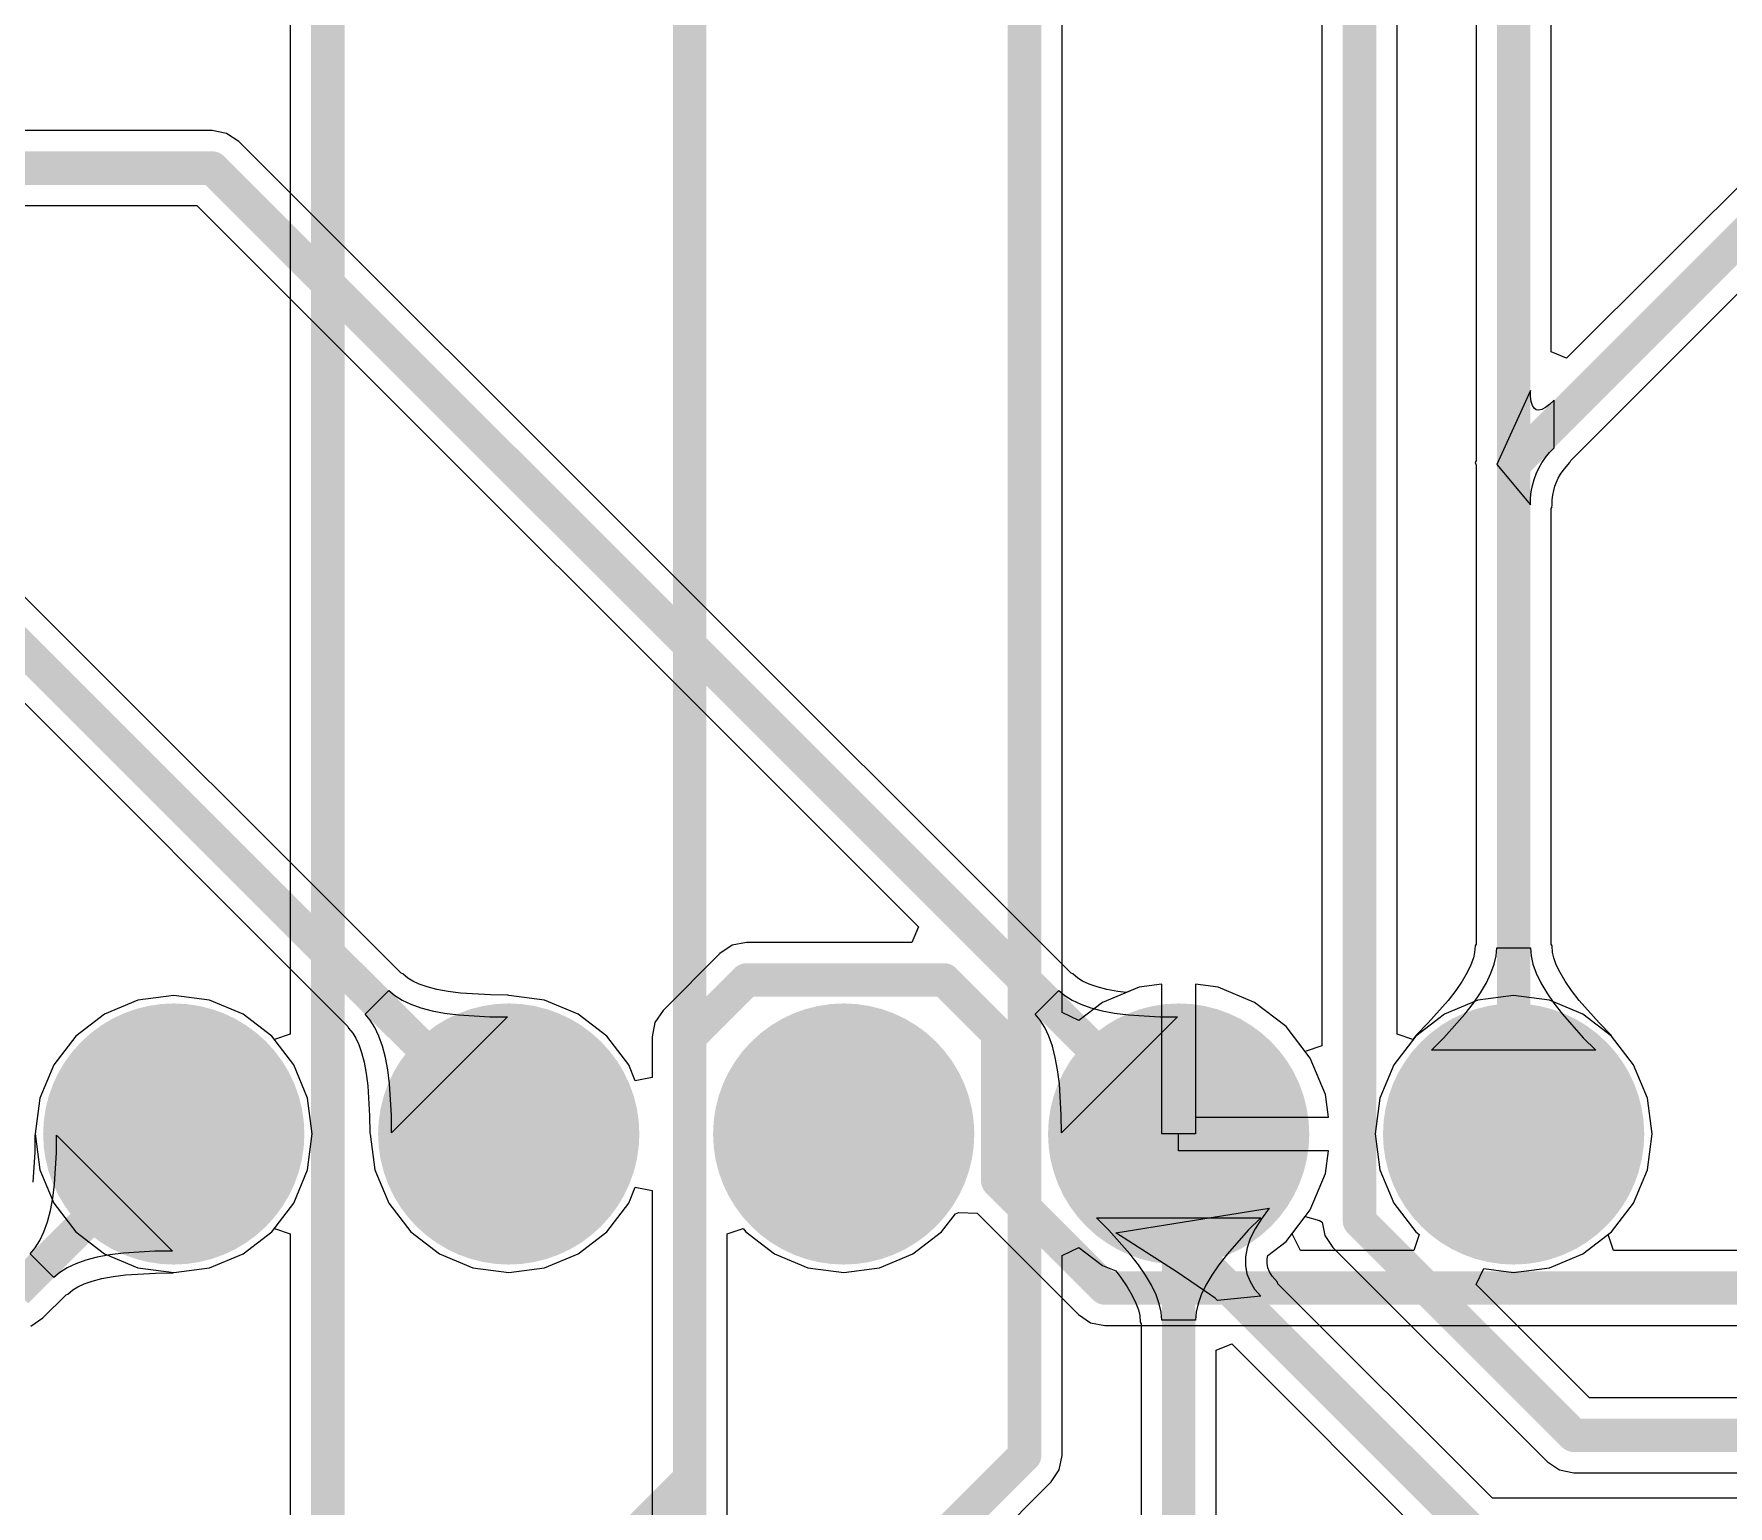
# Model space of a CAD drawing. Header units: millimetres. Extents: x 6.5 to 10.45, y 0.98 to 5.86.
# Drawn here: x 9.008 to 9.514, y 3.764 to 4.204 of the extents above; entities that cross this region are included whole.
import ezdxf

# ---------------------------------------------------------------- set-up
doc = ezdxf.new("R2010")
doc.units = ezdxf.units.MM
doc.header["$MEASUREMENT"] = 0
for name, color, linetype in [('BottomLayer', 5, 'Continuous'), ('BottomSolder', 6, 'Continuous'), ('KeepOutLayer', 6, 'Continuous'), ('MultiLayer', 9, 'Continuous'), ('PadHoleLayer', 156, 'Continuous'), ('TopLayer', 1, 'Continuous'), ('TopSolder', 216, 'Continuous')]:
    doc.layers.add(name, color=color, linetype=linetype)

# ---------------------------------------------------------------- blocks, each defined once
blk = doc.blocks.new('STM32_DIP_73')
at = {"layer": 'BottomLayer', "const_width": 0.035}
for points in [[(-0.0175, -1.5, 1), (0.0175, -1.5, 1)], [(-0.0175, -1.6, 1), (0.0175, -1.6, 1)], [(-0.0175, -1.7, 1), (0.0175, -1.7, 1)], [(-0.0175, -1.8, 1), (0.0175, -1.8, 1)], [(-0.0175, -1.9, 1), (0.0175, -1.9, 1)]]:
    blk.add_lwpolyline(points, format="xyb", close=True, dxfattribs=at)
at = {"layer": 'BottomSolder', "const_width": 0.039}
for points in [[(-0.0195, -1.5, 1), (0.0195, -1.5, 1)], [(-0.0195, -1.6, 1), (0.0195, -1.6, 1)], [(-0.0195, -1.7, 1), (0.0195, -1.7, 1)], [(-0.0195, -1.8, 1), (0.0195, -1.8, 1)], [(-0.0195, -1.9, 1), (0.0195, -1.9, 1)]]:
    blk.add_lwpolyline(points, format="xyb", close=True, dxfattribs=at)
at = {"layer": 'MultiLayer', "const_width": 0.035}
for points in [[(-0.0175, -1.5, 1), (0.0175, -1.5, 1)], [(-0.0175, -1.6, 1), (0.0175, -1.6, 1)], [(-0.0175, -1.7, 1), (0.0175, -1.7, 1)], [(-0.0175, -1.8, 1), (0.0175, -1.8, 1)], [(-0.0175, -1.9, 1), (0.0175, -1.9, 1)]]:
    blk.add_lwpolyline(points, format="xyb", close=True, dxfattribs=at)
at = {"layer": 'PadHoleLayer', "const_width": 0.015}
for points in [[(-0.0075, -1.5, 1), (0.0075, -1.5, 1)], [(-0.0075, -1.6, 1), (0.0075, -1.6, 1)], [(-0.0075, -1.7, 1), (0.0075, -1.7, 1)], [(-0.0075, -1.8, 1), (0.0075, -1.8, 1)], [(-0.0075, -1.9, 1), (0.0075, -1.9, 1)]]:
    blk.add_lwpolyline(points, format="xyb", close=True, dxfattribs=at)
at = {"layer": 'TopLayer', "const_width": 0.035}
for points in [[(-0.0175, -1.5, 1), (0.0175, -1.5, 1)], [(-0.0175, -1.6, 1), (0.0175, -1.6, 1)], [(-0.0175, -1.7, 1), (0.0175, -1.7, 1)], [(-0.0175, -1.8, 1), (0.0175, -1.8, 1)], [(-0.0175, -1.9, 1), (0.0175, -1.9, 1)]]:
    blk.add_lwpolyline(points, format="xyb", close=True, dxfattribs=at)
at = {"layer": 'TopSolder', "const_width": 0.039}
for points in [[(-0.0195, -1.5, 1), (0.0195, -1.5, 1)], [(-0.0195, -1.6, 1), (0.0195, -1.6, 1)], [(-0.0195, -1.7, 1), (0.0195, -1.7, 1)], [(-0.0195, -1.8, 1), (0.0195, -1.8, 1)], [(-0.0195, -1.9, 1), (0.0195, -1.9, 1)]]:
    blk.add_lwpolyline(points, format="xyb", close=True, dxfattribs=at)

msp = doc.modelspace()

# ---------------------------------------------------------------- linework, layer by layer
at = {"layer": 'BottomLayer'}
for p, q in [((9.0615, 4.17472), (8.94641, 4.17472)), ((9.06579, 4.17387), (9.0615, 4.17472)), ((9.0615, 4.17472), (9.0615, 4.17472)), ((9.06943, 4.17143), (9.06579, 4.17387)), ((9.31786, 3.923), (9.06943, 4.17143)), ((8.94641, 4.15229), (9.05685, 4.15229)), ((9.05685, 4.15229), (9.2723, 3.93683)), ((9.11786, 3.923), (9.00393, 4.03693)), ((8.99135, 4.01778), (9.102, 3.90714)), ((9.2723, 3.93683), (9.27039, 3.93222)), ((9.21671, 3.93136), (9.21307, 3.92893)), ((9.221, 3.93222), (9.21671, 3.93136)), ((9.27039, 3.93222), (9.221, 3.93222)), ((9.21307, 3.92893), (9.19607, 3.91193)), ((9.21307, 3.92893), (9.21307, 3.92893)), ((9.11839, 3.92283), (9.11786, 3.923)), ((9.11986, 3.92159), (9.11839, 3.92283)), ((9.12133, 3.92067), (9.11986, 3.92159)), ((9.12326, 3.91977), (9.12133, 3.92067)), ((9.31839, 3.92283), (9.31786, 3.923)), ((9.31986, 3.92159), (9.31839, 3.92283)), ((9.32133, 3.92067), (9.31986, 3.92159)), ((9.32326, 3.91977), (9.32133, 3.92067)), ((9.0393, 3.91494), (9.02932, 3.91081)), ((9.05, 3.91635), (9.0393, 3.91494)), ((9.0607, 3.91494), (9.05, 3.91635)), ((9.07068, 3.91081), (9.0607, 3.91494)), ((9.10712, 3.91081), (9.11419, 3.91788)), ((9.11419, 3.91788), (9.11601, 3.91633)), ((9.11601, 3.91633), (9.11822, 3.91495)), ((9.11822, 3.91495), (9.12081, 3.91375)), ((9.12567, 3.91892), (9.12326, 3.91977)), ((9.12855, 3.91817), (9.12567, 3.91892)), ((9.13189, 3.91754), (9.12855, 3.91817)), ((9.13561, 3.91706), (9.13189, 3.91754)), ((9.14459, 3.91652), (9.13561, 3.91706)), ((9.14969, 3.91649), (9.14459, 3.91652)), ((9.15002, 3.91635), (9.14969, 3.91649)), ((9.1607, 3.91494), (9.15002, 3.91635)), ((9.17068, 3.91081), (9.1607, 3.91494)), ((9.30712, 3.91081), (9.31419, 3.91788)), ((9.31419, 3.91788), (9.31601, 3.91633)), ((9.31601, 3.91633), (9.31822, 3.91495)), ((9.31822, 3.91495), (9.32081, 3.91375)), ((9.32567, 3.91892), (9.32326, 3.91977)), ((9.32855, 3.91817), (9.32567, 3.91892)), ((9.33189, 3.91754), (9.32855, 3.91817)), ((9.33435, 3.91723), (9.33189, 3.91754)), ((9.33825, 3.91884), (9.33435, 3.91723)), ((9.345, 3.91973), (9.33825, 3.91884)), ((9.345, 3.875), (9.345, 3.91973)), ((9.36175, 3.91884), (9.355, 3.91973)), ((9.355, 3.91973), (9.355, 3.88)), ((9.37269, 3.91431), (9.36175, 3.91884)), ((9.4393, 3.91494), (9.42932, 3.91081)), ((9.45, 3.91635), (9.4393, 3.91494)), ((9.4607, 3.91494), (9.45, 3.91635)), ((9.47068, 3.91081), (9.4607, 3.91494)), ((9.02932, 3.91081), (9.02076, 3.90424)), ((9.07924, 3.90424), (9.07068, 3.91081)), ((9.10867, 3.90899), (9.10712, 3.91081)), ((9.14965, 3.91), (9.115, 3.87535)), ((9.12081, 3.91375), (9.12378, 3.9127)), ((9.12378, 3.9127), (9.12713, 3.91183)), ((9.12713, 3.91183), (9.13087, 3.91113)), ((9.13087, 3.91113), (9.13499, 3.91059)), ((9.13499, 3.91059), (9.14438, 3.91003)), ((9.14438, 3.91003), (9.14965, 3.91)), ((9.17924, 3.90424), (9.17068, 3.91081)), ((9.19607, 3.91193), (9.19364, 3.90829)), ((9.30867, 3.90899), (9.30712, 3.91081)), ((9.34965, 3.91), (9.315, 3.87535)), ((9.32081, 3.91375), (9.32378, 3.9127)), ((9.32378, 3.9127), (9.32713, 3.91183)), ((9.32713, 3.91183), (9.33087, 3.91113)), ((9.33087, 3.91113), (9.33499, 3.91059)), ((9.33499, 3.91059), (9.34438, 3.91003)), ((9.34438, 3.91003), (9.34965, 3.91)), ((9.38209, 3.90709), (9.37269, 3.91431)), ((9.42932, 3.91081), (9.42076, 3.90424)), ((9.47924, 3.90424), (9.47068, 3.91081)), ((9.102, 3.90714), (9.10217, 3.90661)), ((9.10217, 3.90661), (9.10341, 3.90514)), ((9.10341, 3.90514), (9.10433, 3.90367)), ((9.11004, 3.90678), (9.10867, 3.90899)), ((9.11125, 3.90419), (9.11004, 3.90678)), ((9.19364, 3.90829), (9.19278, 3.904)), ((9.31005, 3.90678), (9.30867, 3.90899)), ((9.31125, 3.90419), (9.31005, 3.90678)), ((9.38931, 3.89769), (9.38209, 3.90709)), ((9.02076, 3.90424), (9.01419, 3.89568)), ((9.08581, 3.89568), (9.07924, 3.90424)), ((9.10433, 3.90367), (9.10523, 3.90174)), ((9.10523, 3.90174), (9.10608, 3.89933)), ((9.1123, 3.90122), (9.11125, 3.90419)), ((9.11317, 3.89787), (9.1123, 3.90122)), ((9.18581, 3.89568), (9.17924, 3.90424)), ((9.19278, 3.904), (9.19278, 3.904)), ((9.19278, 3.904), (9.19278, 3.89191)), ((9.3123, 3.90122), (9.31125, 3.90419)), ((9.31317, 3.89787), (9.3123, 3.90122)), ((9.42076, 3.90424), (9.41419, 3.89568)), ((9.48581, 3.89568), (9.47924, 3.90424)), ((9.01419, 3.89568), (9.01006, 3.8857)), ((9.08994, 3.8857), (9.08581, 3.89568)), ((9.10608, 3.89933), (9.10683, 3.89645)), ((9.10683, 3.89645), (9.10746, 3.89311)), ((9.11387, 3.89413), (9.11317, 3.89787)), ((9.18778, 3.89092), (9.18581, 3.89568)), ((9.31387, 3.89413), (9.31317, 3.89787)), ((9.39384, 3.88675), (9.38931, 3.89769)), ((9.41419, 3.89568), (9.41006, 3.8857)), ((9.48994, 3.8857), (9.48581, 3.89568)), ((9.10746, 3.89311), (9.10794, 3.88939)), ((9.11441, 3.89001), (9.11387, 3.89413)), ((9.11497, 3.88062), (9.11441, 3.89001)), ((9.19278, 3.89191), (9.18778, 3.89092)), ((9.31441, 3.89001), (9.31387, 3.89413)), ((9.31497, 3.88062), (9.31441, 3.89001)), ((9.01006, 3.8857), (9.00865, 3.87502)), ((9.09135, 3.875), (9.08994, 3.8857)), ((9.10794, 3.88939), (9.10848, 3.88041)), ((9.39473, 3.88), (9.39384, 3.88675)), ((9.41006, 3.8857), (9.40865, 3.875)), ((9.49135, 3.875), (9.48994, 3.8857)), ((9.10848, 3.88041), (9.10851, 3.87531)), ((9.115, 3.87535), (9.11497, 3.88062)), ((9.315, 3.87535), (9.31497, 3.88062)), ((9.355, 3.88), (9.39473, 3.88)), ((9.00851, 3.87469), (9.00848, 3.86959)), ((9.00865, 3.87502), (9.00851, 3.87469)), ((9.01497, 3.86938), (9.015, 3.87465)), ((9.015, 3.87465), (9.04965, 3.84)), ((9.08994, 3.8643), (9.09135, 3.875)), ((9.10851, 3.87531), (9.10865, 3.87498)), ((9.10865, 3.87498), (9.11006, 3.8643)), ((9.35, 3.875), (9.345, 3.875)), ((9.35, 3.87), (9.35, 3.875)), ((9.40865, 3.875), (9.41006, 3.8643)), ((9.48994, 3.8643), (9.49135, 3.875)), ((9.00848, 3.86959), (9.00794, 3.86061)), ((9.01441, 3.85999), (9.01497, 3.86938)), ((9.39473, 3.87), (9.35, 3.87)), ((9.39384, 3.86325), (9.39473, 3.87)), ((9.08581, 3.85432), (9.08994, 3.8643)), ((9.11006, 3.8643), (9.11419, 3.85432)), ((9.41006, 3.8643), (9.41419, 3.85432)), ((9.48581, 3.85432), (9.48994, 3.8643)), ((9.01387, 3.85587), (9.01441, 3.85999)), ((9.38931, 3.85231), (9.39384, 3.86325)), ((9.01317, 3.85213), (9.01387, 3.85587)), ((9.07924, 3.84576), (9.08581, 3.85432)), ((9.11419, 3.85432), (9.12076, 3.84576)), ((9.17924, 3.84576), (9.18581, 3.85432)), ((9.18581, 3.85432), (9.18778, 3.85908)), ((9.18778, 3.85908), (9.19278, 3.85809)), ((9.19278, 3.85809), (9.19278, 3.542)), ((9.41419, 3.85432), (9.42076, 3.84576)), ((9.47924, 3.84576), (9.48581, 3.85432)), ((9.0123, 3.84878), (9.01317, 3.85213)), ((9.27924, 3.84576), (9.28336, 3.85112)), ((9.28336, 3.85112), (9.28436, 3.85154)), ((9.28436, 3.85154), (9.2898, 3.85134)), ((9.2898, 3.85134), (9.32007, 3.82107)), ((9.38387, 3.84522), (9.38931, 3.85231)), ((9.01004, 3.84322), (9.01125, 3.84581)), ((9.01125, 3.84581), (9.0123, 3.84878)), ((9.07068, 3.83919), (9.07924, 3.84576)), ((9.12076, 3.84576), (9.12932, 3.83919)), ((9.17068, 3.83919), (9.17924, 3.84576)), ((9.21522, 3.8452), (9.21995, 3.84681)), ((9.21522, 3.54665), (9.21522, 3.8452)), ((9.21995, 3.84681), (9.22076, 3.84576)), ((9.22076, 3.84576), (9.22932, 3.83919)), ((9.27068, 3.83919), (9.27924, 3.84576)), ((9.38633, 3.84022), (9.38387, 3.84522)), ((9.42181, 3.84495), (9.4202, 3.84022)), ((9.42076, 3.84576), (9.42181, 3.84495)), ((9.47819, 3.84495), (9.47924, 3.84576)), ((9.4798, 3.84022), (9.47819, 3.84495)), ((9.00712, 3.83919), (9.00867, 3.84101)), ((9.01419, 3.83212), (9.00712, 3.83919)), ((9.00867, 3.84101), (9.01004, 3.84322)), ((9.03499, 3.83941), (9.03087, 3.83887)), ((9.04438, 3.83997), (9.03499, 3.83941)), ((9.04965, 3.84), (9.04438, 3.83997)), ((9.0607, 3.83506), (9.07068, 3.83919)), ((9.12932, 3.83919), (9.1393, 3.83506)), ((9.1607, 3.83506), (9.17068, 3.83919)), ((9.22932, 3.83919), (9.2393, 3.83506)), ((9.2607, 3.83506), (9.27068, 3.83919)), ((9.4202, 3.84022), (9.38633, 3.84022)), ((9.65361, 3.84022), (9.4798, 3.84022)), ((9.01822, 3.83505), (9.01601, 3.83367)), ((9.02081, 3.83625), (9.01822, 3.83505)), ((9.02378, 3.8373), (9.02081, 3.83625)), ((9.02713, 3.83817), (9.02378, 3.8373)), ((9.03087, 3.83887), (9.02713, 3.83817)), ((9.05002, 3.83365), (9.0607, 3.83506)), ((9.1393, 3.83506), (9.15, 3.83365)), ((9.15, 3.83365), (9.1607, 3.83506)), ((9.2393, 3.83506), (9.25, 3.83365)), ((9.25, 3.83365), (9.2607, 3.83506)), ((9.01601, 3.83367), (9.01419, 3.83212)), ((9.01986, 3.82841), (9.02133, 3.82933)), ((9.02133, 3.82933), (9.02326, 3.83023)), ((9.02326, 3.83023), (9.02567, 3.83108)), ((9.02567, 3.83108), (9.02855, 3.83183)), ((9.02855, 3.83183), (9.03189, 3.83246)), ((9.03189, 3.83246), (9.03561, 3.83294)), ((9.03561, 3.83294), (9.04459, 3.83348)), ((9.04459, 3.83348), (9.04969, 3.83351)), ((9.04969, 3.83351), (9.05002, 3.83365)), ((9.01093, 3.82007), (9.01786, 3.827)), ((9.01786, 3.827), (9.01839, 3.82717)), ((9.01839, 3.82717), (9.01986, 3.82841)), ((9.00729, 3.81764), (9.01093, 3.82007)), ((9.32007, 3.82107), (9.32007, 3.82107)), ((9.32007, 3.82107), (9.32371, 3.81864)), ((9.32371, 3.81864), (9.328, 3.81778)), ((9.328, 3.81778), (9.65826, 3.81778))]:
    msp.add_line(p, q, dxfattribs=at)
at = {"layer": 'BottomLayer', "const_width": 0.01}
for points in [[(8.92, 4.1635), (9.0615, 4.1635)], [(9.0615, 4.1635), (9.35, 3.875)], [(8.996, 4.029), (9.15, 3.875)], [(9.204, 3.904), (9.221, 3.921)], [(9.221, 3.921), (9.28, 3.921)], [(9.28, 3.921), (9.296, 3.905)], [(9.296, 3.861), (9.296, 3.905)], [(9.204, 3.542), (9.204, 3.904)], [(9.003, 3.828), (9.05, 3.875)], [(9.296, 3.861), (9.328, 3.829)], [(9.328, 3.829), (9.65826, 3.829)]]:
    msp.add_lwpolyline(points, dxfattribs=at)
at = {"layer": 'BottomLayer', "const_width": 0.005}
for points in [[(9.059, 4.1635, 1), (9.064, 4.1635, 1)], [(9.059, 4.1635, 1), (9.064, 4.1635, 1)], [(9.2185, 3.921, 1), (9.2235, 3.921, 1)], [(9.2185, 3.921, 1), (9.2235, 3.921, 1)], [(9.2775, 3.921, 1), (9.2825, 3.921, 1)], [(9.2775, 3.921, 1), (9.2825, 3.921, 1)], [(9.2935, 3.905, 1), (9.2985, 3.905, 1)], [(9.2935, 3.905, 1), (9.2985, 3.905, 1)], [(9.2015, 3.904, 1), (9.2065, 3.904, 1)], [(9.2015, 3.904, 1), (9.2065, 3.904, 1)], [(9.0475, 3.875, 1), (9.0525, 3.875, 1)], [(9.1475, 3.875, 1), (9.1525, 3.875, 1)], [(9.3475, 3.875, 1), (9.3525, 3.875, 1)], [(9.2935, 3.861, 1), (9.2985, 3.861, 1)], [(9.2935, 3.861, 1), (9.2985, 3.861, 1)], [(9.3255, 3.829, 1), (9.3305, 3.829, 1)], [(9.3255, 3.829, 1), (9.3305, 3.829, 1)]]:
    msp.add_lwpolyline(points, format="xyb", close=True, dxfattribs=at)
at = {"layer": 'KeepOutLayer', "const_width": 0.01}
msp.add_lwpolyline([(9.354, 4.92701, -0.413478), (10.44204, 3.839)], format="xyb", dxfattribs=at)
at = {"layer": 'TopLayer'}
for p, q in [((9.08478, 4.4452), (9.08478, 3.9048)), ((9.31522, 3.91133), (9.31522, 4.4452)), ((9.43878, 4.41833), (9.43878, 4.07608)), ((9.46122, 4.10861), (9.46122, 4.41833)), ((9.41522, 3.9048), (9.41522, 4.328)), ((9.39278, 4.32335), (9.39278, 3.90138)), ((9.52707, 4.16793), (9.46583, 4.1067)), ((9.46706, 4.07619), (9.53965, 4.14878)), ((9.46583, 4.1067), (9.46122, 4.10861)), ((9.455, 4.09707), (9.445, 4.075)), ((9.45507, 4.09524), (9.455, 4.09707)), ((9.45528, 4.09375), (9.45507, 4.09524)), ((9.45564, 4.09261), (9.45528, 4.09375)), ((9.45613, 4.0918), (9.45564, 4.09261)), ((9.45953, 4.092), (9.45846, 4.09144)), ((9.46073, 4.0929), (9.45953, 4.092)), ((9.46207, 4.09414), (9.46073, 4.0929)), ((9.46207, 4.08), (9.46207, 4.09414)), ((9.45677, 4.09134), (9.45613, 4.0918)), ((9.45755, 4.09122), (9.45677, 4.09134)), ((9.45846, 4.09144), (9.45755, 4.09122)), ((9.45846, 4.07549), (9.45953, 4.07705)), ((9.45953, 4.07705), (9.46073, 4.07856)), ((9.46073, 4.07856), (9.46207, 4.08)), ((9.43878, 4.07608), (9.43853, 4.07561)), ((9.43853, 4.07561), (9.43878, 4.07479)), ((9.43878, 4.07479), (9.43878, 3.93167)), ((9.445, 4.075), (9.445, 4.075)), ((9.445, 4.075), (9.445, 4.075)), ((9.445, 4.075), (9.445, 4.075)), ((9.445, 4.075), (9.445, 4.075)), ((9.445, 4.075), (9.445, 4.075)), ((9.445, 4.075), (9.445, 4.075)), ((9.445, 4.075), (9.445, 4.075)), ((9.445, 4.075), (9.445, 4.075)), ((9.445, 4.075), (9.445, 4.075)), ((9.445, 4.075), (9.445, 4.075)), ((9.445, 4.075), (9.455, 4.06293)), ((9.45613, 4.07046), (9.45677, 4.0722)), ((9.45677, 4.0722), (9.45755, 4.07387)), ((9.45755, 4.07387), (9.45846, 4.07549)), ((9.46333, 4.0709), (9.46398, 4.07206)), ((9.46398, 4.07206), (9.46475, 4.07319)), ((9.46475, 4.07319), (9.46565, 4.07431)), ((9.46565, 4.07431), (9.46683, 4.07558)), ((9.46683, 4.07558), (9.46706, 4.07619)), ((9.45507, 4.0649), (9.45528, 4.06681)), ((9.45528, 4.06681), (9.45564, 4.06867)), ((9.45564, 4.06867), (9.45613, 4.07046)), ((9.46171, 4.06584), (9.46197, 4.06719)), ((9.46197, 4.06719), (9.46232, 4.06848)), ((9.46232, 4.06848), (9.46277, 4.06971)), ((9.46277, 4.06971), (9.46333, 4.0709)), ((9.455, 4.06293), (9.45507, 4.0649)), ((9.46122, 4.06185), (9.46147, 4.06232)), ((9.46122, 3.93167), (9.46122, 4.06185)), ((9.46141, 4.06251), (9.46149, 4.0627)), ((9.46147, 4.06232), (9.46141, 4.06251)), ((9.46149, 4.0627), (9.46155, 4.06442)), ((9.46155, 4.06442), (9.46171, 4.06584)), ((9.43853, 3.93117), (9.43837, 3.92926)), ((9.43878, 3.93167), (9.43853, 3.93117)), ((9.44481, 3.92826), (9.445, 3.93064)), ((9.445, 3.93064), (9.455, 3.93064)), ((9.455, 3.93064), (9.45519, 3.92826)), ((9.46147, 3.93117), (9.46122, 3.93167)), ((9.46163, 3.92926), (9.46147, 3.93117)), ((9.43725, 3.92556), (9.43614, 3.92326)), ((9.43798, 3.92757), (9.43725, 3.92556)), ((9.43837, 3.92926), (9.43798, 3.92757)), ((9.44324, 3.92304), (9.44422, 3.92572)), ((9.44422, 3.92572), (9.44481, 3.92826)), ((9.45519, 3.92826), (9.45578, 3.92572)), ((9.45578, 3.92572), (9.45675, 3.92304)), ((9.46202, 3.92757), (9.46163, 3.92926)), ((9.46275, 3.92556), (9.46202, 3.92757)), ((9.46386, 3.92326), (9.46275, 3.92556)), ((9.43464, 3.92069), (9.43272, 3.91789)), ((9.43614, 3.92326), (9.43464, 3.92069)), ((9.44013, 3.91721), (9.44188, 3.9202)), ((9.44188, 3.9202), (9.44324, 3.92304)), ((9.45675, 3.92304), (9.45812, 3.9202)), ((9.45812, 3.9202), (9.45988, 3.91721)), ((9.46536, 3.92069), (9.46386, 3.92326)), ((9.46728, 3.91789), (9.46536, 3.92069)), ((9.0393, 3.91494), (9.02932, 3.91081)), ((9.05, 3.91635), (9.0393, 3.91494)), ((9.0607, 3.91494), (9.05, 3.91635)), ((9.07068, 3.91081), (9.0607, 3.91494)), ((9.33825, 3.91884), (9.32731, 3.91431)), ((9.345, 3.91973), (9.33825, 3.91884)), ((9.345, 3.875), (9.345, 3.91973)), ((9.36175, 3.91884), (9.355, 3.91973)), ((9.355, 3.91973), (9.355, 3.875)), ((9.37269, 3.91431), (9.36175, 3.91884)), ((9.43044, 3.91492), (9.42446, 3.90818)), ((9.43272, 3.91789), (9.43044, 3.91492)), ((9.43798, 3.91407), (9.44013, 3.91721)), ((9.45988, 3.91721), (9.46202, 3.91407)), ((9.46956, 3.91492), (9.46728, 3.91789)), ((9.47554, 3.90818), (9.46956, 3.91492)), ((9.02932, 3.91081), (9.02076, 3.90424)), ((9.07924, 3.90424), (9.07068, 3.91081)), ((9.32022, 3.90887), (9.31522, 3.91133)), ((9.32731, 3.91431), (9.32022, 3.90887)), ((9.38209, 3.90709), (9.37269, 3.91431)), ((9.4292, 3.90374), (9.43544, 3.91078)), ((9.43544, 3.91078), (9.43798, 3.91407)), ((9.46202, 3.91407), (9.46456, 3.91078)), ((9.46456, 3.91078), (9.4708, 3.90374)), ((9.08478, 3.9048), (9.08005, 3.90319)), ((9.38778, 3.89968), (9.38209, 3.90709)), ((9.41995, 3.90319), (9.41522, 3.9048)), ((9.42446, 3.90818), (9.42088, 3.90456)), ((9.47912, 3.90456), (9.47554, 3.90818)), ((9.02076, 3.90424), (9.01419, 3.89568)), ((9.08005, 3.90319), (9.07924, 3.90424)), ((9.39278, 3.90138), (9.38778, 3.89968)), ((9.42074, 3.90422), (9.41995, 3.90319)), ((9.42088, 3.90456), (9.42074, 3.90422)), ((9.4255, 3.9), (9.4292, 3.90374)), ((9.4745, 3.9), (9.4255, 3.9)), ((9.4708, 3.90374), (9.4745, 3.9)), ((9.47926, 3.90422), (9.47912, 3.90456)), ((9.48581, 3.89568), (9.47926, 3.90422)), ((9.01419, 3.89568), (9.01006, 3.8857)), ((9.48994, 3.8857), (9.48581, 3.89568)), ((9.01006, 3.8857), (9.00865, 3.875)), ((9.49135, 3.875), (9.48994, 3.8857)), ((9.00865, 3.875), (9.01006, 3.8643)), ((9.355, 3.875), (9.345, 3.875)), ((9.48994, 3.8643), (9.49135, 3.875)), ((9.01006, 3.8643), (9.01419, 3.85432)), ((9.48581, 3.85432), (9.48994, 3.8643)), ((9.01419, 3.85432), (9.02076, 3.84576)), ((9.47924, 3.84576), (9.48581, 3.85432)), ((9.3292, 3.84626), (9.3255, 3.85)), ((9.3255, 3.85), (9.3745, 3.85)), ((9.33127, 3.84543), (9.37706, 3.85281)), ((9.3745, 3.85), (9.37079, 3.84626)), ((9.3747, 3.8497), (9.37281, 3.84669)), ((9.37706, 3.85281), (9.3747, 3.8497)), ((9.38209, 3.84291), (9.38778, 3.85032)), ((9.38778, 3.85032), (9.392, 3.84921)), ((9.392, 3.84921), (9.39284, 3.8487)), ((9.02076, 3.84576), (9.02932, 3.83919)), ((9.07068, 3.83919), (9.07924, 3.84576)), ((9.07924, 3.84576), (9.08005, 3.84681)), ((9.08005, 3.84681), (9.08478, 3.8452)), ((9.08478, 3.8452), (9.08478, 3.76065)), ((9.33544, 3.83922), (9.3292, 3.84626)), ((9.34952, 3.83373), (9.33127, 3.84543)), ((9.37079, 3.84626), (9.36455, 3.83922)), ((9.37281, 3.84669), (9.37139, 3.8438)), ((9.39284, 3.8487), (9.39364, 3.84471)), ((9.39364, 3.84471), (9.39607, 3.84107)), ((9.47068, 3.83919), (9.47924, 3.84576)), ((9.02932, 3.83919), (9.0393, 3.83506)), ((9.0607, 3.83506), (9.07068, 3.83919)), ((9.31522, 3.83867), (9.32022, 3.84113)), ((9.32022, 3.84113), (9.32731, 3.83569)), ((9.33798, 3.83593), (9.33544, 3.83922)), ((9.36455, 3.83922), (9.36202, 3.83593)), ((9.37043, 3.84101), (9.36995, 3.83832)), ((9.37139, 3.8438), (9.37043, 3.84101)), ((9.37662, 3.8387), (9.38209, 3.84291)), ((9.39607, 3.84107), (9.46007, 3.77707)), ((9.4607, 3.83506), (9.47068, 3.83919)), ((9.0393, 3.83506), (9.05, 3.83365)), ((9.05, 3.83365), (9.0607, 3.83506)), ((9.31522, 3.779), (9.31522, 3.83867)), ((9.32731, 3.83569), (9.33121, 3.83408)), ((9.33121, 3.83408), (9.33272, 3.83211)), ((9.34013, 3.83279), (9.33798, 3.83593)), ((9.36202, 3.83593), (9.35988, 3.83279)), ((9.36995, 3.83832), (9.36993, 3.83575)), ((9.36993, 3.83575), (9.37038, 3.83328)), ((9.37643, 3.83632), (9.37644, 3.83772)), ((9.37666, 3.83506), (9.37643, 3.83632)), ((9.37644, 3.83772), (9.37662, 3.8387)), ((9.37714, 3.83383), (9.37666, 3.83506)), ((9.43878, 3.83008), (9.44112, 3.83482)), ((9.44112, 3.83482), (9.45, 3.83365)), ((9.45, 3.83365), (9.4607, 3.83506)), ((9.33272, 3.83211), (9.33464, 3.82931)), ((9.33464, 3.82931), (9.33614, 3.82674)), ((9.34188, 3.8298), (9.34013, 3.83279)), ((9.34324, 3.82696), (9.34188, 3.8298)), ((9.35963, 3.82689), (9.34952, 3.83373)), ((9.35812, 3.8298), (9.35675, 3.82696)), ((9.35988, 3.83279), (9.35812, 3.8298)), ((9.37038, 3.83328), (9.3713, 3.83092)), ((9.3713, 3.83092), (9.37269, 3.82867)), ((9.37794, 3.83252), (9.37714, 3.83383)), ((9.37946, 3.83077), (9.37794, 3.83252)), ((9.37964, 3.83022), (9.37946, 3.83077)), ((9.44365, 3.76622), (9.37964, 3.83022)), ((9.47265, 3.79622), (9.43878, 3.83008)), ((9.33614, 3.82674), (9.33725, 3.82444)), ((9.33725, 3.82444), (9.33798, 3.82243)), ((9.34422, 3.82428), (9.34324, 3.82696)), ((9.3448, 3.82174), (9.34422, 3.82428)), ((9.35578, 3.82428), (9.3552, 3.82174)), ((9.35675, 3.82696), (9.35578, 3.82428)), ((9.36088, 3.82594), (9.35963, 3.82689)), ((9.36163, 3.8253), (9.36088, 3.82594)), ((9.37455, 3.82652), (9.36163, 3.8253)), ((9.37269, 3.82867), (9.37455, 3.82652)), ((9.33798, 3.82243), (9.33837, 3.82074)), ((9.33837, 3.82074), (9.33853, 3.81883)), ((9.33853, 3.81883), (9.33878, 3.81833)), ((9.345, 3.81936), (9.3448, 3.82174)), ((9.355, 3.81936), (9.345, 3.81936)), ((9.3552, 3.82174), (9.355, 3.81936)), ((9.33878, 3.81833), (9.33878, 3.20268)), ((9.36122, 3.81039), (9.36583, 3.8123)), ((9.36122, 2.53815), (9.36122, 3.81039)), ((9.36583, 3.8123), (9.43107, 3.74707)), ((9.61035, 3.79622), (9.47265, 3.79622)), ((9.31436, 3.77471), (9.31522, 3.779)), ((9.31193, 3.77107), (9.31436, 3.77471)), ((9.46007, 3.77707), (9.46007, 3.77707)), ((9.46007, 3.77707), (9.46371, 3.77464)), ((9.46371, 3.77464), (9.468, 3.77378)), ((9.468, 3.77378), (9.468, 3.77378)), ((9.468, 3.77378), (9.615, 3.77378)), ((9.07722, 3.53635), (9.31193, 3.77107)), ((9.31193, 3.77107), (9.31193, 3.77107)), ((9.64685, 3.76622), (9.44365, 3.76622))]:
    msp.add_line(p, q, dxfattribs=at)
at = {"layer": 'TopLayer', "const_width": 0.01}
for points in [[(9.096, 3.756), (9.096, 4.584)], [(9.304, 3.779), (9.304, 4.55142)], [(9.204, 3.772), (9.204, 4.521)], [(9.45, 4.075), (9.45, 4.475)], [(9.404, 3.849), (9.404, 4.328)], [(9.45, 4.075), (9.535, 4.16)], [(9.45, 3.875), (9.45, 4.075)], [(9.35, 3.844), (9.35, 3.875)], [(9.404, 3.849), (9.468, 3.785)], [(9.35, 3.844), (9.439, 3.755)], [(9.35, 2.5335), (9.35, 3.844)], [(9.468, 3.785), (9.615, 3.785)], [(9.066, 3.541), (9.304, 3.779)], [(9.02, 3.588), (9.204, 3.772)]]:
    msp.add_lwpolyline(points, dxfattribs=at)
at = {"layer": 'TopLayer', "const_width": 0.005}
for points in [[(9.4475, 4.075, 1), (9.4525, 4.075, 1)], [(9.4475, 4.075, 1), (9.4525, 4.075, 1)], [(9.4475, 4.075, 1), (9.4525, 4.075, 1)], [(9.3475, 3.875, 1), (9.3525, 3.875, 1)], [(9.4475, 3.875, 1), (9.4525, 3.875, 1)], [(9.4015, 3.849, 1), (9.4065, 3.849, 1)], [(9.4015, 3.849, 1), (9.4065, 3.849, 1)], [(9.3475, 3.844, 1), (9.3525, 3.844, 1)], [(9.3475, 3.844, 1), (9.3525, 3.844, 1)], [(9.3475, 3.844, 1), (9.3525, 3.844, 1)], [(9.4655, 3.785, 1), (9.4705, 3.785, 1)], [(9.4655, 3.785, 1), (9.4705, 3.785, 1)], [(9.3015, 3.779, 1), (9.3065, 3.779, 1)], [(9.3015, 3.779, 1), (9.3065, 3.779, 1)], [(9.2015, 3.772, 1), (9.2065, 3.772, 1)], [(9.2015, 3.772, 1), (9.2065, 3.772, 1)]]:
    msp.add_lwpolyline(points, format="xyb", close=True, dxfattribs=at)

# ---------------------------------------------------------------- block references
at = {"rotation": 90}
msp.add_blockref('STM32_DIP_73', (7.55, 3.875), dxfattribs=at)

doc.saveas('drawing.dxf')
